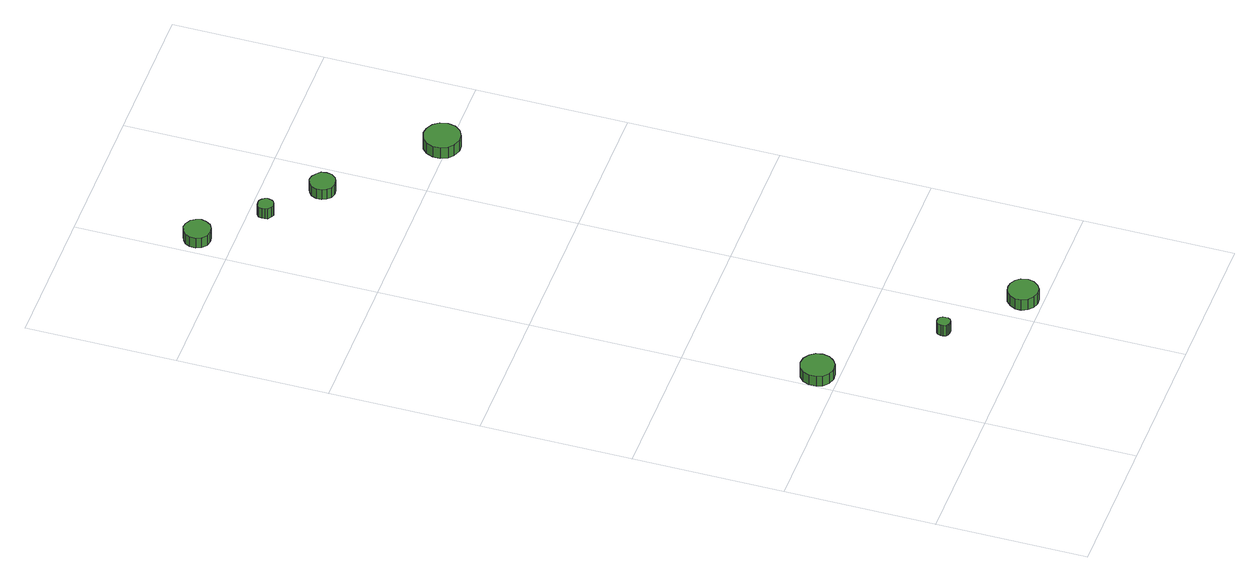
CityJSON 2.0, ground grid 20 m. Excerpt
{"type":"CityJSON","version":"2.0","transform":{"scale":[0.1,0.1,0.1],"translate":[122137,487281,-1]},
"CityObjects":{
"tree1":{"type":"SolitaryVegetationObject","attributes":{"function":"something"},"geometry":[{"type":"MultiSurface","lod":"1","boundaries":[[[0,1,2,3,4,5,6,7,8,9,10,11,12,13,14]],[[15,16,17,18,19,20,21,22,23,24,25,26,27,28,29]],[[0,29,28,1]],[[1,28,27,2]],[[2,27,26,3]],[[3,26,25,4]],[[4,25,24,5]],[[5,24,23,6]],[[6,23,22,7]],[[7,22,21,8]],[[8,21,20,9]],[[9,20,19,10]],[[10,19,18,11]],[[11,18,17,12]],[[12,17,16,13]],[[13,16,15,14]],[[14,15,29,0]]]}]},
"tree2":{"type":"SolitaryVegetationObject","attributes":{"function":"something"},"geometry":[{"type":"MultiSurface","lod":"1","boundaries":[[[30,31,32,33,34,35,36,37,38,39,40,41,42,43,44]],[[45,46,47,48,49,50,51,52,53,54,55,56,57,58,59]],[[30,59,58,31]],[[31,58,57,32]],[[32,57,56,33]],[[33,56,55,34]],[[34,55,54,35]],[[35,54,53,36]],[[36,53,52,37]],[[37,52,51,38]],[[38,51,50,39]],[[39,50,49,40]],[[40,49,48,41]],[[41,48,47,42]],[[42,47,46,43]],[[43,46,45,44]],[[44,45,59,30]]]}]},
"tree3":{"type":"SolitaryVegetationObject","attributes":{"function":"something"},"geometry":[{"type":"MultiSurface","lod":"1","boundaries":[[[60,61,62,63,64,65,66,67,68,69,70,71,72,73,74]],[[75,76,77,78,79,80,81,82,83,84,85,86,87,88,89]],[[60,89,88,61]],[[61,88,87,62]],[[62,87,86,63]],[[63,86,85,64]],[[64,85,84,65]],[[65,84,83,66]],[[66,83,82,67]],[[67,82,81,68]],[[68,81,80,69]],[[69,80,79,70]],[[70,79,78,71]],[[71,78,77,72]],[[72,77,76,73]],[[73,76,75,74]],[[74,75,89,60]]]}]},
"tree4":{"type":"SolitaryVegetationObject","attributes":{"function":"something"},"geometry":[{"type":"MultiSurface","lod":"1","boundaries":[[[90,91,92,93,94,95,96,97,98,99,100,101,102,103,104]],[[105,106,107,108,109,110,111,112,113,114,115,116,117,118,119]],[[90,119,118,91]],[[91,118,117,92]],[[92,117,116,93]],[[93,116,115,94]],[[94,115,114,95]],[[95,114,113,96]],[[96,113,112,97]],[[97,112,111,98]],[[98,111,110,99]],[[99,110,109,100]],[[100,109,108,101]],[[101,108,107,102]],[[102,107,106,103]],[[103,106,105,104]],[[104,105,119,90]]]}]},
"tree5":{"type":"SolitaryVegetationObject","attributes":{"function":"something"},"geometry":[{"type":"MultiSurface","lod":"1","boundaries":[[[120,121,122,123,124,125,126,127,128,129,130,131,132,133,134]],[[135,136,137,138,139,140,141,142,143,144,145,146,147,148,149]],[[120,149,148,121]],[[121,148,147,122]],[[122,147,146,123]],[[123,146,145,124]],[[124,145,144,125]],[[125,144,143,126]],[[126,143,142,127]],[[127,142,141,128]],[[128,141,140,129]],[[129,140,139,130]],[[130,139,138,131]],[[131,138,137,132]],[[132,137,136,133]],[[133,136,135,134]],[[134,135,149,120]]]}]},
"tree6":{"type":"SolitaryVegetationObject","attributes":{"function":"something"},"geometry":[{"type":"MultiSurface","lod":"1","boundaries":[[[150,151,152,153,154,155,156,157,158,159,160,161,162,163,164]],[[165,166,167,168,169,170,171,172,173,174,175,176,177,178,179]],[[150,179,178,151]],[[151,178,177,152]],[[152,177,176,153]],[[153,176,175,154]],[[154,175,174,155]],[[155,174,173,156]],[[156,173,172,157]],[[157,172,171,158]],[[158,171,170,159]],[[159,170,169,160]],[[160,169,168,161]],[[161,168,167,162]],[[162,167,166,163]],[[163,166,165,164]],[[164,165,179,150]]]}]},
"tree7":{"type":"SolitaryVegetationObject","attributes":{"function":"something"},"geometry":[{"type":"MultiSurface","lod":"1","boundaries":[[[180,181,182,183,184,185,186,187,188,189,190,191,192,193,194]],[[195,196,197,198,199,200,201,202,203,204,205,206,207,208,209]],[[180,209,208,181]],[[181,208,207,182]],[[182,207,206,183]],[[183,206,205,184]],[[184,205,204,185]],[[185,204,203,186]],[[186,203,202,187]],[[187,202,201,188]],[[188,201,200,189]],[[189,200,199,190]],[[190,199,198,191]],[[191,198,197,192]],[[192,197,196,193]],[[193,196,195,194]],[[194,195,209,180]]]}]}
},
"vertices":[
[45,228,24],[43,237,24],[38,244,24],[30,249,24],[21,250,24],[12,247,24],[5,241,24],[2,233,24],[2,223,24],[5,215,24],[12,209,24],[21,206,24],[30,207,24],[38,212,24],[43,219,24],[43,219,8],[38,212,8],[30,207,8],[21,206,8],[12,209,8],[5,215,8],[2,223,8],[2,233,8],[5,241,8],[12,247,8],[21,250,8],[30,249,8],[38,244,8],[43,237,8],[45,228,8],
[157,103,25],[157,106,25],[155,109,25],[152,111,25],[148,111,25],[145,110,25],[142,108,25],[141,104,25],[141,101,25],[142,97,25],[145,95,25],[148,94,25],[152,94,25],[155,96,25],[157,99,25],[157,99,8],[155,96,8],[152,94,8],[148,94,8],[145,95,8],[142,97,8],[141,101,8],[141,104,8],[142,108,8],[145,110,8],[148,111,8],[152,111,8],[155,109,8],[157,106,8],[157,103,8],
[257,26,25],[255,35,25],[250,41,25],[243,45,25],[235,46,25],[227,44,25],[221,38,25],[217,30,25],[217,22,25],[221,14,25],[227,9,25],[235,6,25],[243,7,25],[250,11,25],[255,18,25],[255,18,8],[250,11,8],[243,7,8],[235,6,8],[227,9,8],[221,14,8],[217,22,8],[217,30,8],[221,38,8],[227,44,8],[235,46,8],[243,45,8],[250,41,8],[255,35,8],[257,26,8],
[46,1047,24],[44,1054,24],[40,1060,24],[33,1064,24],[26,1065,24],[19,1062,24],[13,1057,24],[10,1051,24],[10,1043,24],[13,1036,24],[19,1031,24],[26,1029,24],[33,1030,24],[40,1034,24],[44,1040,24],[44,1040,8],[40,1034,8],[33,1030,8],[26,1029,8],[19,1031,8],[13,1036,8],[10,1043,8],[10,1051,8],[13,1057,8],[19,1062,8],[26,1065,8],[33,1064,8],[40,1060,8],[44,1054,8],[46,1047,8],
[109,980,24],[108,984,24],[106,987,24],[102,990,24],[98,990,24],[94,989,24],[90,986,24],[89,982,24],[89,978,24],[90,974,24],[94,971,24],[98,969,24],[102,970,24],[106,972,24],[108,975,24],[108,975,8],[106,972,8],[102,970,8],[98,969,8],[94,971,8],[90,974,8],[89,978,8],[89,982,8],[90,986,8],[94,989,8],[98,990,8],[102,990,8],[106,987,8],[108,984,8],[109,980,8],
[178,925,24],[177,932,24],[172,937,24],[166,941,24],[159,942,24],[153,939,24],[148,935,24],[145,928,24],[145,921,24],[148,915,24],[153,910,24],[159,908,24],[166,909,24],[172,912,24],[177,918,24],[177,918,8],[172,912,8],[166,909,8],[159,908,8],[153,910,8],[148,915,8],[145,921,8],[145,928,8],[148,935,8],[153,939,8],[159,942,8],[166,941,8],[172,937,8],[177,932,8],[178,925,8],
[311,808,26],[309,818,26],[303,826,26],[294,831,26],[285,832,26],[275,829,26],[268,822,26],[264,813,26],[264,803,26],[268,794,26],[275,788,26],[285,784,26],[294,785,26],[303,790,26],[309,798,26],[309,798,8],[303,790,8],[294,785,8],[285,784,8],[275,788,8],[268,794,8],[264,803,8],[264,813,8],[268,822,8],[275,829,8],[285,832,8],[294,831,8],[303,826,8],[309,818,8],[311,808,8]
]}
